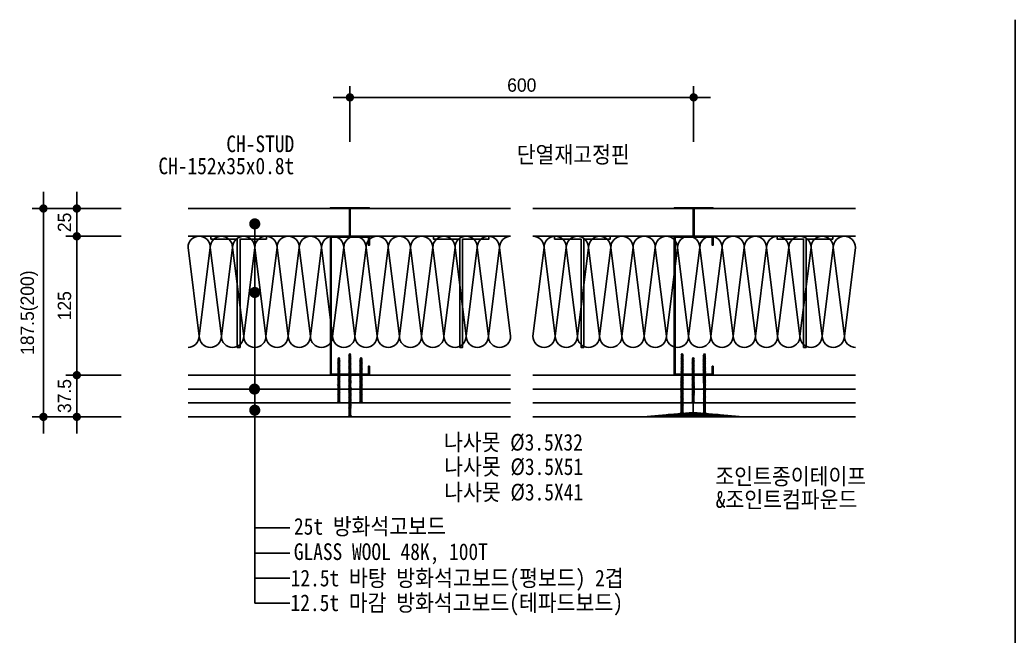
# Model space of a CAD drawing. Header units: millimetres. Extents: x 104 to 12536, y 73 to 2865.
# Drawn here: x 1047 to 1941, y 2311 to 2865 of the extents above; entities that cross this region are included whole.
import ezdxf
from ezdxf.enums import TextEntityAlignment as Align

# ---------------------------------------------------------------- set-up
doc = ezdxf.new("R2010")
doc.units = ezdxf.units.MM
doc.header["$LTSCALE"] = 5
for name, color, linetype in [('CHAN', 3, 'Continuous'), ('FIN', 6, 'Continuous'), ('formline', 6, 'Continuous'), ('GB', 7, 'Continuous'), ('INSUL', 8, 'Continuous'), ('ITXT', 5, 'Continuous'), ('PIN', 4, 'Continuous'), ('RXDIM', 7, 'Continuous'), ('SCREW2', 8, 'Continuous'), ('TEXT', 7, 'Continuous')]:
    doc.layers.add(name, color=color, linetype=linetype)
doc.styles.add('CGS', font='')
doc.styles.add('RXHS', font='')
doc.styles.get('CGS').set_extended_font_data('Dotum')
doc.styles.get('RXHS').set_extended_font_data('DotumChe')
doc.dimstyles.new('NDIM', dxfattribs={"dimscale": 5, "dimtxt": 2.4, "dimasz": 1, "dimexe": 2, "dimexo": 2, "dimgap": 1, "dimtad": 1, "dimtoh": 1, "dimdec": 0, "dimzin": 0, "dimdsep": 46, "dimtxsty": 'CGS', "dimblk1": 'DOTK', "dimblk2": 'DOTK', "dimsah": 1, "dimcen": 3, "dimclrt": 3, "dimadec": 0, "dimazin": 0, "dimtfac": 1.25, "dimtdec": 0, "dimtix": 1, "dimtmove": 2, "dimatfit": 3, "dimldrblk": 'DOTK', "dimfxl": 1, "dimtolj": 1, "dimtzin": 0, "dimarcsym": 0})

# ---------------------------------------------------------------- blocks, each defined once
blk = doc.blocks.new('나사못32')
at = {"layer": 'SCREW2'}
for p, q in [((2.24, 30.17), (0.63, 29.74)), ((0.63, 29.74), (0.92, 30.12)), ((2.25, 29.32), (0.63, 28.89)), ((0.63, 28.89), (0.92, 29.27)), ((2.25, 28.47), (0.63, 28.04)), ((0.63, 28.04), (0.92, 28.43)), ((2.24, 27.62), (0.63, 27.19)), ((0.63, 27.19), (0.91, 27.58)), ((2.53, 28.01), (0.91, 27.58)), ((2.53, 30.55), (0.92, 30.12)), ((0.92, 29.81), (0.92, 29.28)), ((2.53, 29.7), (0.92, 29.27)), ((0.92, 28.97), (0.92, 28.43)), ((2.54, 28.86), (0.92, 28.43)), ((0.92, 28.12), (0.92, 27.58)), ((0.92, 27.27), (0.92, 26.73)), ((2.53, 27.16), (0.92, 26.73)), ((1.6, 32), (0.98, 30.39)), ((0.98, 30.39), (1.64, 30.91)), ((0.98, 30.39), (0.98, 30.14)), ((1.64, 30.91), (1.6, 32)), ((2.27, 30.45), (1.6, 32)), ((2.24, 30.17), (2.53, 30.55)), ((2.24, 30.17), (2.24, 29.63)), ((2.24, 29.32), (2.24, 28.78)), ((2.24, 28.47), (2.24, 27.93)), ((2.24, 27.62), (2.53, 28.01)), ((2.24, 27.62), (2.24, 27.08)), ((2.24, 26.78), (2.53, 27.16)), ((2.25, 29.32), (2.53, 29.7)), ((2.25, 28.47), (2.54, 28.86)), ((2.24, 26.78), (0.63, 26.35)), ((0.63, 26.35), (0.92, 26.73)), ((2.25, 25.93), (0.63, 25.5)), ((0.63, 25.5), (0.92, 25.88)), ((2.25, 25.08), (0.63, 24.65)), ((0.63, 24.65), (0.92, 25.04)), ((2.24, 24.23), (0.63, 23.8)), ((0.63, 23.8), (0.91, 24.19)), ((2.24, 23.39), (0.63, 22.96)), ((0.63, 22.96), (0.92, 23.34)), ((2.25, 22.54), (0.63, 22.11)), ((0.63, 22.11), (0.92, 22.5)), ((2.25, 21.69), (0.63, 21.26)), ((0.63, 21.26), (0.92, 21.65)), ((2.25, 20), (0.63, 19.57)), ((0.63, 19.57), (0.92, 19.95)), ((2.25, 19.15), (0.63, 18.72)), ((0.63, 18.72), (0.92, 19.11)), ((2.25, 20.85), (0.64, 20.42)), ((0.64, 20.42), (0.92, 20.8)), ((2.25, 18.3), (0.64, 17.87)), ((0.64, 17.87), (0.92, 18.26)), ((2.53, 24.62), (0.91, 24.19)), ((0.92, 26.43), (0.92, 25.89)), ((2.53, 26.31), (0.92, 25.88)), ((0.92, 25.58), (0.92, 25.04)), ((2.54, 25.47), (0.92, 25.04)), ((0.92, 24.73), (0.92, 24.19)), ((0.92, 23.88), (0.92, 23.34)), ((2.53, 23.77), (0.92, 23.34)), ((0.92, 23.04), (0.92, 22.5)), ((2.53, 22.92), (0.92, 22.5)), ((0.92, 22.19), (0.92, 21.65)), ((2.54, 22.08), (0.92, 21.65)), ((0.92, 21.34), (0.92, 20.8)), ((2.54, 21.23), (0.92, 20.8)), ((0.92, 20.49), (0.92, 19.95)), ((2.53, 20.38), (0.92, 19.95)), ((0.92, 19.65), (0.92, 19.11)), ((2.54, 19.54), (0.92, 19.11)), ((0.92, 18.8), (0.92, 18.26)), ((2.54, 18.69), (0.92, 18.26)), ((0.92, 17.95), (0.92, 17.41)), ((2.24, 26.78), (2.24, 26.24)), ((2.24, 25.93), (2.24, 25.39)), ((2.24, 25.08), (2.24, 24.54)), ((2.24, 24.23), (2.53, 24.62)), ((2.24, 24.23), (2.24, 23.69)), ((2.24, 23.39), (2.53, 23.77)), ((2.24, 23.39), (2.24, 22.85)), ((2.24, 22.54), (2.24, 22)), ((2.24, 21.69), (2.24, 21.15)), ((2.24, 20.84), (2.24, 20.3)), ((2.24, 20), (2.24, 19.46)), ((2.24, 19.15), (2.24, 18.61)), ((2.24, 18.3), (2.24, 17.76)), ((2.25, 25.93), (2.53, 26.31)), ((2.25, 25.08), (2.54, 25.47)), ((2.25, 22.54), (2.53, 22.92)), ((2.25, 21.69), (2.54, 22.08)), ((2.25, 20.85), (2.54, 21.23)), ((2.25, 20), (2.53, 20.38)), ((2.25, 19.15), (2.54, 19.54)), ((2.25, 18.3), (2.54, 18.69)), ((2.25, 17.46), (0.63, 17.03)), ((0.63, 17.03), (0.92, 17.41)), ((2.25, 15.9), (0.63, 15.47)), ((0.63, 15.47), (0.92, 15.86)), ((2.25, 13.36), (0.63, 12.93)), ((0.63, 12.93), (0.92, 13.32)), ((2.25, 16.73), (0.64, 16.3)), ((0.64, 16.3), (0.92, 16.68)), ((2.25, 15.06), (0.64, 14.63)), ((0.64, 14.63), (0.92, 15.01)), ((2.25, 14.21), (0.64, 13.78)), ((0.64, 13.78), (0.92, 14.16)), ((2.25, 12.51), (0.64, 12.08)), ((0.64, 12.08), (0.92, 12.47)), ((2.25, 11.67), (0.64, 11.24)), ((0.64, 11.24), (0.92, 11.62)), ((2.26, 10.82), (0.64, 10.39)), ((0.64, 10.39), (0.93, 10.78)), ((2.27, 9.98), (0.65, 9.55)), ((0.65, 9.55), (0.94, 9.93)), ((2.27, 9.13), (0.66, 8.7)), ((0.66, 8.7), (0.94, 9.09)), ((2.54, 17.84), (0.92, 17.41)), ((0.92, 17.45), (0.92, 16.92)), ((0.92, 17.22), (0.92, 16.68)), ((2.54, 17.11), (0.92, 16.68)), ((0.92, 16.37), (0.92, 15.86)), ((2.54, 16.29), (0.92, 15.86)), ((0.92, 15.55), (0.92, 15.01)), ((2.54, 15.44), (0.92, 15.01)), ((0.92, 14.7), (0.92, 14.16)), ((2.54, 14.59), (0.92, 14.16)), ((0.92, 13.86), (0.92, 13.32)), ((2.54, 13.75), (0.92, 13.32)), ((0.92, 13.01), (0.92, 12.47)), ((2.54, 12.9), (0.92, 12.47)), ((0.92, 12.16), (0.92, 11.62)), ((2.54, 12.05), (0.92, 11.62)), ((0.93, 11.32), (0.93, 10.78)), ((2.55, 11.21), (0.93, 10.78)), ((0.94, 10.47), (0.94, 9.93)), ((2.55, 10.36), (0.94, 9.93)), ((2.56, 9.51), (0.94, 9.09)), ((0.95, 9.63), (0.95, 9.09)), ((2.24, 17.45), (2.24, 17.03)), ((2.24, 16.72), (2.24, 16.54)), ((2.24, 16.71), (2.24, 15.86)), ((2.24, 15.9), (2.24, 15.36)), ((2.24, 14.21), (2.24, 13.67)), ((2.24, 13.36), (2.24, 12.82)), ((2.24, 12.51), (2.24, 11.97)), ((2.25, 17.46), (2.54, 17.84)), ((2.25, 16.73), (2.54, 17.11)), ((2.25, 15.9), (2.54, 16.29)), ((2.25, 15.06), (2.54, 15.44)), ((2.25, 15.06), (2.25, 14.52)), ((2.25, 14.21), (2.54, 14.59)), ((2.25, 13.36), (2.54, 13.75)), ((2.25, 12.51), (2.54, 12.9)), ((2.25, 11.67), (2.54, 12.05)), ((2.25, 11.67), (2.25, 11.13)), ((2.26, 10.82), (2.55, 11.21)), ((2.26, 10.82), (2.26, 10.28)), ((2.27, 9.98), (2.55, 10.36)), ((2.27, 9.98), (2.27, 9.44)), ((2.27, 9.13), (2.56, 9.51)), ((2.27, 9.13), (2.27, 8.59)), ((0, 0), (1.12, 0)), ((2.27, 8.28), (0.66, 7.85)), ((0.66, 7.85), (0.95, 8.24)), ((2.28, 7.44), (0.67, 7.01)), ((0.67, 7.01), (0.95, 7.39)), ((2.29, 6.59), (0.67, 6.16)), ((0.67, 6.16), (0.96, 6.55)), ((2.28, 5.74), (0.67, 5.31)), ((0.67, 5.31), (0.95, 5.7)), ((0.95, 8.78), (0.95, 8.24)), ((2.56, 8.67), (0.95, 8.24)), ((0.95, 7.93), (0.95, 7.39)), ((2.57, 7.82), (0.95, 7.39)), ((2.57, 6.13), (0.95, 5.7)), ((0.95, 5.39), (0.95, 1.19)), ((0.96, 7.09), (0.96, 6.55)), ((2.57, 6.98), (0.96, 6.55)), ((0.96, 6.24), (0.96, 5.7)), ((1.57, 0.48), (1.57, 0.65)), ((1.63, 0.68), (1.6, 0.68)), ((1.66, 0.48), (1.66, 0.65)), ((2.27, 8.28), (2.56, 8.67)), ((2.27, 8.28), (2.27, 7.74)), ((2.27, 5.74), (2.27, 1.19)), ((2.28, 7.44), (2.57, 7.82)), ((2.28, 7.44), (2.28, 6.9)), ((2.28, 6.59), (2.28, 6.05)), ((2.28, 5.74), (2.57, 6.13)), ((2.29, 6.59), (2.57, 6.98)), ((2.11, 0), (3.23, 0))]:
    blk.add_line(p, q, dxfattribs=at)
for centre, radius, start, end in [((-0.44, 1.33), 1.4, 288.341, 354.27016), ((1.1, 0.47), 0.473, 267.52648, 0.91384), ((1.61, -1.99), 2.05, 80.28655, 99.71345), ((1.6, 0.65), 0.033, 90, 180), ((1.63, 0.65), 0.033, 360, 90), ((2.13, 0.47), 0.473, 179.08616, 272.47352), ((3.67, 1.33), 1.4, 185.72984, 251.659)]:
    blk.add_arc(centre, radius, start, end, dxfattribs=at)
blk = doc.blocks.new('나사못41')
at = {"layer": 'SCREW2'}
for p, q in [((2.25, 39.17), (0.63, 38.74)), ((0.63, 38.74), (0.92, 39.12)), ((2.25, 38.32), (0.63, 37.89)), ((0.63, 37.89), (0.92, 38.27)), ((2.25, 36.62), (0.63, 36.19)), ((0.63, 36.19), (0.92, 36.58)), ((2.25, 37.47), (0.64, 37.04)), ((0.64, 37.04), (0.92, 37.43)), ((2.54, 39.55), (0.92, 39.12)), ((2.54, 38.7), (0.92, 38.27)), ((2.54, 37.86), (0.92, 37.43)), ((2.53, 37.01), (0.92, 36.58)), ((2.54, 36.16), (0.92, 35.73)), ((0.93, 38.81), (0.93, 38.28)), ((0.93, 37.97), (0.93, 37.43)), ((0.93, 37.12), (0.93, 36.58)), ((0.93, 36.27), (0.93, 35.73)), ((1.6, 41), (0.98, 39.39)), ((0.98, 39.39), (1.64, 39.91)), ((0.98, 39.39), (0.98, 39.14)), ((1.64, 39.91), (1.6, 41)), ((2.26, 39.48), (1.6, 41)), ((2.25, 39.17), (2.54, 39.55)), ((2.25, 39.17), (2.25, 38.63)), ((2.25, 38.32), (2.54, 38.7)), ((2.25, 38.32), (2.25, 37.78)), ((2.25, 37.47), (2.54, 37.86)), ((2.25, 37.47), (2.25, 36.93)), ((2.25, 36.62), (2.53, 37.01)), ((2.25, 36.62), (2.25, 36.08)), ((2.25, 35.78), (2.54, 36.16)), ((2.25, 35.78), (0.63, 35.35)), ((0.63, 35.35), (0.92, 35.73)), ((2.25, 34.93), (0.63, 34.5)), ((0.63, 34.5), (0.92, 34.88)), ((2.25, 33.23), (0.63, 32.8)), ((0.63, 32.8), (0.92, 33.19)), ((2.25, 32.39), (0.63, 31.96)), ((0.63, 31.96), (0.92, 32.34)), ((2.25, 31.54), (0.63, 31.11)), ((0.63, 31.11), (0.92, 31.5)), ((2.25, 29), (0.63, 28.57)), ((0.63, 28.57), (0.92, 28.95)), ((2.25, 34.08), (0.64, 33.65)), ((0.64, 33.65), (0.92, 34.04)), ((2.25, 30.69), (0.64, 30.26)), ((0.64, 30.26), (0.92, 30.65)), ((2.25, 29.85), (0.64, 29.42)), ((0.64, 29.42), (0.93, 29.8)), ((2.25, 28.15), (0.64, 27.72)), ((0.64, 27.72), (0.92, 28.11)), ((2.25, 27.3), (0.64, 26.87)), ((0.64, 26.87), (0.93, 27.26)), ((2.54, 35.31), (0.92, 34.88)), ((2.54, 34.47), (0.92, 34.04)), ((2.53, 33.62), (0.92, 33.19)), ((2.54, 32.77), (0.92, 32.34)), ((2.54, 31.92), (0.92, 31.5)), ((2.54, 31.08), (0.92, 30.65)), ((2.54, 29.38), (0.92, 28.95)), ((2.54, 28.54), (0.92, 28.11)), ((2.54, 26.84), (0.92, 26.41)), ((0.93, 35.43), (0.93, 34.89)), ((0.93, 34.58), (0.93, 34.04)), ((0.93, 33.73), (0.93, 33.19)), ((0.93, 32.88), (0.93, 32.34)), ((0.93, 32.04), (0.93, 31.5)), ((0.93, 31.19), (0.93, 30.65)), ((0.93, 30.34), (0.93, 29.8)), ((2.54, 30.23), (0.93, 29.8)), ((0.93, 29.49), (0.93, 28.95)), ((0.93, 28.65), (0.93, 28.11)), ((0.93, 27.8), (0.93, 27.26)), ((2.54, 27.69), (0.93, 27.26)), ((0.93, 26.95), (0.93, 26.41)), ((2.25, 35.78), (2.25, 35.24)), ((2.25, 34.93), (2.54, 35.31)), ((2.25, 34.93), (2.25, 34.39)), ((2.25, 34.08), (2.54, 34.47)), ((2.25, 34.08), (2.25, 33.54)), ((2.25, 33.23), (2.53, 33.62)), ((2.25, 33.23), (2.25, 32.69)), ((2.25, 32.39), (2.54, 32.77)), ((2.25, 32.39), (2.25, 31.85)), ((2.25, 31.54), (2.54, 31.92)), ((2.25, 31.54), (2.25, 31)), ((2.25, 30.69), (2.54, 31.08)), ((2.25, 30.69), (2.25, 30.15)), ((2.25, 29.85), (2.54, 30.23)), ((2.25, 29.84), (2.25, 29.3)), ((2.25, 29), (2.54, 29.38)), ((2.25, 29), (2.25, 28.46)), ((2.25, 28.15), (2.54, 28.54)), ((2.25, 28.15), (2.25, 27.61)), ((2.25, 27.3), (2.54, 27.69)), ((2.25, 27.3), (2.25, 26.76)), ((2.25, 26.46), (2.54, 26.84)), ((2.25, 24.76), (0.63, 24.33)), ((0.63, 24.33), (0.92, 24.72)), ((2.25, 26.46), (0.64, 26.03)), ((0.64, 26.03), (0.92, 26.41)), ((2.25, 25.61), (0.64, 25.18)), ((0.64, 25.18), (0.93, 25.56)), ((2.25, 23.91), (0.64, 23.48)), ((0.64, 23.48), (0.92, 23.87)), ((2.25, 23.07), (0.64, 22.64)), ((0.64, 22.64), (0.93, 23.02)), ((2.26, 22.22), (0.64, 21.79)), ((0.64, 21.79), (0.93, 22.18)), ((2.25, 21.37), (0.64, 20.94)), ((0.64, 20.94), (0.93, 21.33)), ((2.26, 20.53), (0.64, 20.1)), ((0.64, 20.1), (0.93, 20.48)), ((2.25, 19.68), (0.64, 19.25)), ((0.64, 19.25), (0.92, 19.63)), ((2.25, 18.83), (0.64, 18.4)), ((0.64, 18.4), (0.93, 18.79)), ((2.26, 17.98), (0.64, 17.55)), ((0.64, 17.55), (0.93, 17.94)), ((2.54, 25.15), (0.92, 24.72)), ((2.54, 24.3), (0.92, 23.87)), ((2.54, 20.06), (0.92, 19.63)), ((0.93, 26.1), (0.93, 25.56)), ((2.54, 25.99), (0.93, 25.56)), ((0.93, 25.26), (0.93, 24.72)), ((0.93, 24.41), (0.93, 23.87)), ((0.93, 23.56), (0.93, 23.02)), ((2.54, 23.45), (0.93, 23.02)), ((0.93, 22.71), (0.93, 22.18)), ((2.54, 22.6), (0.93, 22.18)), ((0.93, 21.87), (0.93, 21.33)), ((2.54, 21.76), (0.93, 21.33)), ((0.93, 21.02), (0.93, 20.48)), ((2.54, 20.91), (0.93, 20.48)), ((0.93, 20.17), (0.93, 19.63)), ((0.93, 19.32), (0.93, 18.79)), ((2.54, 19.21), (0.93, 18.79)), ((0.93, 18.48), (0.93, 17.94)), ((0.93, 18.48), (0.93, 17.94)), ((2.54, 18.37), (0.93, 17.94)), ((2.25, 26.45), (2.25, 25.92)), ((2.25, 25.61), (2.54, 25.99)), ((2.25, 25.61), (2.25, 25.07)), ((2.25, 24.76), (2.54, 25.15)), ((2.25, 24.76), (2.25, 24.22)), ((2.25, 23.91), (2.54, 24.3)), ((2.25, 23.91), (2.25, 23.37)), ((2.25, 23.07), (2.54, 23.45)), ((2.25, 23.06), (2.25, 20.53)), ((2.25, 21.37), (2.54, 21.76)), ((2.25, 21.37), (2.25, 20.83)), ((2.25, 20.52), (2.25, 19.98)), ((2.25, 19.68), (2.54, 20.06)), ((2.25, 19.68), (2.25, 19.14)), ((2.25, 18.83), (2.54, 19.21)), ((2.25, 18.83), (2.25, 18.29)), ((2.25, 17.98), (2.25, 17.44)), ((2.26, 22.22), (2.54, 22.6)), ((2.26, 20.53), (2.54, 20.91)), ((2.26, 17.98), (2.54, 18.37)), ((2.26, 17.14), (0.64, 16.71)), ((0.64, 16.71), (0.93, 17.09)), ((2.26, 15.44), (0.64, 15.01)), ((0.64, 15.01), (0.93, 15.4)), ((2.26, 14.59), (0.64, 14.16)), ((0.64, 14.16), (0.93, 14.55)), ((2.26, 16.29), (0.65, 15.86)), ((0.65, 15.86), (0.93, 16.24)), ((2.26, 13.75), (0.65, 13.32)), ((0.65, 13.32), (0.93, 13.7)), ((2.26, 12.9), (0.65, 12.47)), ((0.65, 12.47), (0.93, 12.86)), ((2.26, 12.05), (0.65, 11.62)), ((0.65, 11.62), (0.93, 12.01)), ((2.26, 11.21), (0.65, 10.78)), ((0.65, 10.78), (0.93, 11.16)), ((2.26, 10.38), (0.65, 9.95)), ((0.65, 9.95), (0.93, 10.33)), ((2.26, 9.55), (0.65, 9.12)), ((0.65, 9.12), (0.93, 9.5)), ((0.93, 17.63), (0.93, 17.09)), ((2.55, 17.52), (0.93, 17.09)), ((0.93, 16.78), (0.93, 16.24)), ((2.55, 16.67), (0.93, 16.24)), ((0.93, 15.94), (0.93, 15.4)), ((2.54, 15.83), (0.93, 15.4)), ((0.93, 15.09), (0.93, 14.55)), ((2.55, 14.98), (0.93, 14.55)), ((0.93, 14.24), (0.93, 13.7)), ((2.55, 14.13), (0.93, 13.7)), ((0.93, 13.39), (0.93, 12.86)), ((2.55, 13.29), (0.93, 12.86)), ((0.93, 12.55), (0.93, 12.01)), ((2.55, 12.44), (0.93, 12.01)), ((0.93, 11.7), (0.93, 10.33)), ((2.55, 11.59), (0.93, 11.16)), ((2.55, 10.76), (0.93, 10.33)), ((0.93, 10.02), (0.93, 9.5)), ((2.55, 9.93), (0.93, 9.5)), ((0.93, 9.19), (0.93, 8.67)), ((2.55, 9.1), (0.93, 8.67)), ((2.25, 17.13), (2.25, 16.59)), ((2.25, 16.29), (2.25, 15.75)), ((2.25, 15.44), (2.25, 14.9)), ((2.25, 14.59), (2.25, 14.05)), ((2.25, 13.75), (2.25, 13.21)), ((2.25, 12.05), (2.25, 11.51)), ((2.25, 11.2), (2.25, 10.68)), ((2.25, 10.37), (2.25, 9.85)), ((2.25, 9.54), (2.25, 9.02)), ((2.26, 17.14), (2.55, 17.52)), ((2.26, 16.29), (2.55, 16.67)), ((2.26, 15.44), (2.54, 15.83)), ((2.26, 14.59), (2.55, 14.98)), ((2.26, 13.75), (2.55, 14.13)), ((2.26, 12.9), (2.55, 13.29)), ((2.26, 12.9), (2.26, 12.36)), ((2.26, 12.05), (2.55, 12.44)), ((2.26, 11.21), (2.55, 11.59)), ((2.26, 10.38), (2.55, 10.76)), ((2.26, 9.55), (2.55, 9.93)), ((2.26, 8.72), (2.55, 9.1)), ((2.26, 8.72), (0.65, 8.29)), ((0.65, 8.29), (0.93, 8.67)), ((2.26, 7.89), (0.65, 7.46)), ((0.65, 7.46), (0.93, 7.84)), ((2.26, 7.06), (0.65, 6.63)), ((0.65, 6.63), (0.93, 7.01)), ((0.93, 8.36), (0.93, 7.84)), ((2.55, 8.27), (0.93, 7.84)), ((0.93, 7.53), (0.93, 7.01)), ((2.55, 7.44), (0.93, 7.01)), ((0.93, 6.7), (0.93, 1.19)), ((1.54, 0.48), (1.54, 0.65)), ((1.6, 0.68), (1.57, 0.68)), ((1.63, 0.48), (1.63, 0.65)), ((2.08, 0), (3.2, 0)), ((2.25, 8.71), (2.25, 8.19)), ((2.25, 7.88), (2.25, 7.36)), ((2.25, 7.05), (2.25, 1.19)), ((2.26, 7.89), (2.55, 8.27)), ((2.26, 7.06), (2.55, 7.44)), ((-0.03, 0), (1.09, 0))]:
    blk.add_line(p, q, dxfattribs=at)
for centre, radius, start, end in [((-0.49, 1.35), 1.43, 288.66128, 353.44689), ((1.07, 0.47), 0.473, 267.52648, 0.91384), ((1.59, -1.99), 2.05, 80.28655, 99.71345), ((1.57, 0.65), 0.033, 90, 180), ((1.6, 0.65), 0.033, 0, 90), ((2.1, 0.47), 0.473, 179.08616, 272.47352), ((3.64, 1.33), 1.4, 185.72984, 251.659)]:
    blk.add_arc(centre, radius, start, end, dxfattribs=at)
blk = doc.blocks.new('나사못51')
at = {"layer": 'SCREW2'}
for p, q in [((2.24, 49.17), (0.63, 48.74)), ((0.63, 48.74), (0.92, 49.12)), ((2.25, 48.32), (0.63, 47.89)), ((0.63, 47.89), (0.92, 48.27)), ((2.25, 47.47), (0.63, 47.04)), ((0.63, 47.04), (0.92, 47.43)), ((2.24, 46.62), (0.63, 46.19)), ((0.63, 46.19), (0.91, 46.58)), ((2.24, 45.78), (0.63, 45.35)), ((0.63, 45.35), (0.92, 45.73)), ((2.25, 44.93), (0.63, 44.5)), ((0.63, 44.5), (0.92, 44.88)), ((2.53, 47.01), (0.91, 46.58)), ((2.53, 49.55), (0.92, 49.12)), ((0.92, 48.81), (0.92, 48.28)), ((2.53, 48.7), (0.92, 48.27)), ((0.92, 47.97), (0.92, 47.43)), ((2.54, 47.86), (0.92, 47.43)), ((0.92, 47.12), (0.92, 46.58)), ((0.92, 46.27), (0.92, 45.73)), ((2.53, 46.16), (0.92, 45.73)), ((0.92, 45.43), (0.92, 44.89)), ((2.53, 45.31), (0.92, 44.88)), ((1.6, 51), (0.98, 49.39)), ((0.98, 49.39), (1.64, 49.91)), ((0.98, 49.39), (0.98, 49.14)), ((1.64, 49.91), (1.6, 51)), ((2.27, 49.45), (1.6, 51)), ((2.24, 49.17), (2.53, 49.55)), ((2.24, 49.17), (2.24, 48.63)), ((2.24, 48.32), (2.24, 47.78)), ((2.24, 47.47), (2.24, 46.93)), ((2.24, 46.62), (2.53, 47.01)), ((2.24, 46.62), (2.24, 46.08)), ((2.24, 45.78), (2.53, 46.16)), ((2.24, 45.78), (2.24, 45.24)), ((2.24, 44.93), (2.24, 44.39)), ((2.25, 48.32), (2.53, 48.7)), ((2.25, 47.47), (2.54, 47.86)), ((2.25, 44.93), (2.53, 45.31)), ((2.25, 44.08), (0.63, 43.65)), ((0.63, 43.65), (0.92, 44.04)), ((2.24, 43.23), (0.63, 42.8)), ((0.63, 42.8), (0.91, 43.19)), ((2.24, 42.39), (0.63, 41.96)), ((0.63, 41.96), (0.92, 42.34)), ((2.25, 41.54), (0.63, 41.11)), ((0.63, 41.11), (0.92, 41.5)), ((2.25, 40.69), (0.63, 40.26)), ((0.63, 40.26), (0.92, 40.65)), ((2.25, 39), (0.63, 38.57)), ((0.63, 38.57), (0.92, 38.95)), ((2.25, 38.15), (0.63, 37.72)), ((0.63, 37.72), (0.92, 38.11)), ((2.25, 36.46), (0.63, 36.03)), ((0.63, 36.03), (0.92, 36.41)), ((2.25, 39.85), (0.64, 39.42)), ((0.64, 39.42), (0.92, 39.8)), ((2.25, 37.3), (0.64, 36.87)), ((0.64, 36.87), (0.92, 37.26)), ((2.53, 43.62), (0.91, 43.19)), ((0.92, 44.58), (0.92, 44.04)), ((2.54, 44.47), (0.92, 44.04)), ((0.92, 43.73), (0.92, 43.19)), ((0.92, 42.88), (0.92, 42.34)), ((2.53, 42.77), (0.92, 42.34)), ((0.92, 42.04), (0.92, 41.5)), ((2.53, 41.92), (0.92, 41.5)), ((0.92, 41.19), (0.92, 40.65)), ((2.54, 41.08), (0.92, 40.65)), ((0.92, 40.34), (0.92, 39.8)), ((2.54, 40.23), (0.92, 39.8)), ((0.92, 39.49), (0.92, 38.95)), ((2.53, 39.38), (0.92, 38.95)), ((0.92, 38.65), (0.92, 38.11)), ((2.54, 38.54), (0.92, 38.11)), ((0.92, 37.8), (0.92, 37.26)), ((2.54, 37.69), (0.92, 37.26)), ((0.92, 36.95), (0.92, 36.41)), ((2.54, 36.84), (0.92, 36.41)), ((0.92, 36.45), (0.92, 35.92)), ((0.92, 36.22), (0.92, 35.68)), ((2.54, 36.11), (0.92, 35.68)), ((2.24, 44.08), (2.24, 43.54)), ((2.24, 43.23), (2.53, 43.62)), ((2.24, 43.23), (2.24, 42.69)), ((2.24, 42.39), (2.53, 42.77)), ((2.24, 42.39), (2.24, 41.85)), ((2.24, 41.54), (2.24, 41)), ((2.24, 40.69), (2.24, 40.15)), ((2.24, 39.84), (2.24, 39.3)), ((2.24, 39), (2.24, 38.46)), ((2.24, 38.15), (2.24, 37.61)), ((2.24, 37.3), (2.24, 36.76)), ((2.24, 36.45), (2.24, 36.03)), ((2.25, 44.08), (2.54, 44.47)), ((2.25, 41.54), (2.53, 41.92)), ((2.25, 40.69), (2.54, 41.08)), ((2.25, 39.85), (2.54, 40.23)), ((2.25, 39), (2.53, 39.38)), ((2.25, 38.15), (2.54, 38.54)), ((2.25, 37.3), (2.54, 37.69)), ((2.25, 36.46), (2.54, 36.84)), ((2.25, 35.73), (2.54, 36.11)), ((2.25, 34.9), (0.63, 34.47)), ((0.63, 34.47), (0.92, 34.86)), ((2.25, 32.36), (0.63, 31.93)), ((0.63, 31.93), (0.92, 32.32)), ((2.25, 35.73), (0.64, 35.3)), ((0.64, 35.3), (0.92, 35.68)), ((2.25, 34.06), (0.64, 33.63)), ((0.64, 33.63), (0.92, 34.01)), ((2.25, 33.21), (0.64, 32.78)), ((0.64, 32.78), (0.92, 33.16)), ((2.25, 31.51), (0.64, 31.08)), ((0.64, 31.08), (0.92, 31.47)), ((2.25, 30.67), (0.64, 30.24)), ((0.64, 30.24), (0.92, 30.62)), ((2.26, 29.82), (0.64, 29.39)), ((0.64, 29.39), (0.93, 29.78)), ((2.27, 28.98), (0.65, 28.55)), ((0.65, 28.55), (0.94, 28.93)), ((2.27, 28.13), (0.66, 27.7)), ((0.66, 27.7), (0.94, 28.09)), ((2.27, 27.28), (0.66, 26.85)), ((0.66, 26.85), (0.95, 27.24)), ((0.92, 35.37), (0.92, 34.86)), ((2.54, 35.29), (0.92, 34.86)), ((0.92, 34.55), (0.92, 34.01)), ((2.54, 34.44), (0.92, 34.01)), ((0.92, 33.7), (0.92, 33.16)), ((2.54, 33.59), (0.92, 33.16)), ((0.92, 32.86), (0.92, 32.32)), ((2.54, 32.75), (0.92, 32.32)), ((0.92, 32.01), (0.92, 31.47)), ((2.54, 31.9), (0.92, 31.47)), ((0.92, 31.16), (0.92, 30.62)), ((2.54, 31.05), (0.92, 30.62)), ((0.93, 30.32), (0.93, 29.78)), ((2.55, 30.21), (0.93, 29.78)), ((0.94, 29.47), (0.94, 28.93)), ((2.55, 29.36), (0.94, 28.93)), ((2.56, 28.51), (0.94, 28.09)), ((0.95, 28.63), (0.95, 28.09)), ((0.95, 27.78), (0.95, 27.24)), ((2.56, 27.67), (0.95, 27.24)), ((0.95, 26.93), (0.95, 26.39)), ((2.24, 35.72), (2.24, 35.54)), ((2.24, 35.71), (2.24, 34.86)), ((2.24, 34.9), (2.24, 34.36)), ((2.24, 33.21), (2.24, 32.67)), ((2.24, 32.36), (2.24, 31.82)), ((2.24, 31.51), (2.24, 30.97)), ((2.25, 34.9), (2.54, 35.29)), ((2.25, 34.06), (2.54, 34.44)), ((2.25, 34.06), (2.25, 33.52)), ((2.25, 33.21), (2.54, 33.59)), ((2.25, 32.36), (2.54, 32.75)), ((2.25, 31.51), (2.54, 31.9)), ((2.25, 30.67), (2.54, 31.05)), ((2.25, 30.67), (2.25, 30.13)), ((2.26, 29.82), (2.55, 30.21)), ((2.26, 29.82), (2.26, 29.28)), ((2.27, 28.98), (2.55, 29.36)), ((2.27, 28.98), (2.27, 28.44)), ((2.27, 28.13), (2.56, 28.51)), ((2.27, 28.13), (2.27, 27.59)), ((2.27, 27.28), (2.56, 27.67)), ((2.27, 27.28), (2.27, 26.74)), ((2.28, 26.44), (0.67, 26.01)), ((0.67, 26.01), (0.95, 26.39)), ((2.29, 25.59), (0.67, 25.16)), ((0.67, 25.16), (0.96, 25.55)), ((2.28, 24.74), (0.67, 24.31)), ((0.67, 24.31), (0.95, 24.7)), ((2.28, 23.9), (0.67, 23.47)), ((0.67, 23.47), (0.95, 23.85)), ((2.29, 23.05), (0.67, 22.62)), ((0.67, 22.62), (0.96, 23)), ((2.28, 22.2), (0.67, 21.77)), ((0.67, 21.77), (0.95, 22.16)), ((2.28, 21.35), (0.67, 20.92)), ((0.67, 20.92), (0.95, 21.31)), ((2.28, 20.51), (0.67, 20.08)), ((0.67, 20.08), (0.95, 20.46)), ((2.28, 19.66), (0.67, 19.23)), ((0.67, 19.23), (0.95, 19.61)), ((2.28, 18.81), (0.67, 18.38)), ((0.67, 18.38), (0.95, 18.77)), ((2.28, 17.96), (0.67, 17.53)), ((0.67, 17.53), (0.95, 17.92)), ((2.57, 26.82), (0.95, 26.39)), ((2.57, 25.13), (0.95, 24.7)), ((2.57, 24.28), (0.95, 23.85)), ((0.95, 22.7), (0.95, 22.16)), ((2.57, 22.59), (0.95, 22.16)), ((0.95, 21.85), (0.95, 21.31)), ((2.57, 21.74), (0.95, 21.31)), ((0.95, 21), (0.95, 20.46)), ((2.57, 20.89), (0.95, 20.46)), ((0.95, 20.15), (0.95, 19.61)), ((2.57, 20.04), (0.95, 19.61)), ((0.95, 19.31), (0.95, 18.77)), ((2.57, 19.2), (0.95, 18.77)), ((0.95, 18.46), (0.95, 17.92)), ((2.57, 18.35), (0.95, 17.92)), ((0.96, 26.09), (0.96, 25.55)), ((2.57, 25.98), (0.96, 25.55)), ((0.96, 25.24), (0.96, 24.7)), ((0.96, 24.39), (0.96, 23.85)), ((0.96, 23.54), (0.96, 23)), ((2.57, 23.43), (0.96, 23)), ((2.27, 23.05), (2.27, 22.51)), ((2.27, 22.2), (2.27, 21.66)), ((2.27, 21.35), (2.27, 20.81)), ((2.27, 20.5), (2.27, 19.97)), ((2.27, 19.66), (2.27, 19.12)), ((2.27, 18.81), (2.27, 18.27)), ((2.27, 17.96), (2.27, 17.42)), ((2.28, 26.44), (2.57, 26.82)), ((2.28, 26.44), (2.28, 25.9)), ((2.28, 25.59), (2.28, 25.05)), ((2.28, 24.74), (2.57, 25.13)), ((2.28, 24.74), (2.28, 24.2)), ((2.28, 23.9), (2.57, 24.28)), ((2.28, 23.89), (2.28, 23.36)), ((2.28, 22.2), (2.57, 22.59)), ((2.28, 21.35), (2.57, 21.74)), ((2.28, 20.51), (2.57, 20.89)), ((2.28, 19.66), (2.57, 20.04)), ((2.28, 18.81), (2.57, 19.2)), ((2.28, 17.96), (2.57, 18.35)), ((2.29, 25.59), (2.57, 25.98)), ((2.29, 23.05), (2.57, 23.43)), ((2.28, 17.12), (0.67, 16.69)), ((0.67, 16.69), (0.95, 17.07)), ((2.29, 16.27), (0.67, 15.84)), ((0.67, 15.84), (0.96, 16.22)), ((2.28, 15.42), (0.67, 14.99)), ((0.67, 14.99), (0.95, 15.37)), ((2.28, 14.57), (0.67, 14.14)), ((0.67, 14.14), (0.95, 14.53)), ((2.28, 13.72), (0.67, 13.29)), ((0.67, 13.29), (0.95, 13.68)), ((2.29, 12.87), (0.67, 12.44)), ((0.67, 12.44), (0.96, 12.83)), ((2.28, 12.02), (0.67, 11.59)), ((0.67, 11.59), (0.95, 11.98)), ((2.28, 11.18), (0.67, 10.75)), ((0.67, 10.75), (0.95, 11.13)), ((2.28, 10.33), (0.67, 9.9)), ((0.67, 9.9), (0.95, 10.28)), ((2.29, 9.48), (0.67, 9.05)), ((0.67, 9.05), (0.96, 9.43)), ((0.95, 17.61), (0.95, 17.07)), ((2.57, 17.5), (0.95, 17.07)), ((0.95, 16.76), (0.95, 16.22)), ((0.95, 15.91), (0.95, 15.37)), ((2.57, 15.8), (0.95, 15.37)), ((0.95, 15.06), (0.95, 14.53)), ((2.57, 14.95), (0.95, 14.53)), ((0.95, 14.22), (0.95, 13.68)), ((2.57, 14.11), (0.95, 13.68)), ((0.95, 13.37), (0.95, 12.82)), ((0.95, 12.52), (0.95, 11.98)), ((2.57, 12.41), (0.95, 11.98)), ((0.95, 11.67), (0.95, 11.13)), ((2.57, 11.56), (0.95, 11.13)), ((0.95, 10.82), (0.95, 10.28)), ((2.57, 10.71), (0.95, 10.28)), ((0.95, 9.98), (0.95, 9.43)), ((0.95, 9.12), (0.95, 8.59)), ((2.57, 9.01), (0.95, 8.59)), ((2.57, 16.65), (0.96, 16.22)), ((2.57, 13.26), (0.96, 12.83)), ((2.57, 9.86), (0.96, 9.43)), ((2.27, 17.11), (2.27, 16.57)), ((2.27, 16.26), (2.27, 15.72)), ((2.27, 15.42), (2.27, 14.88)), ((2.27, 14.57), (2.27, 14.03)), ((2.27, 13.72), (2.27, 13.18)), ((2.27, 12.87), (2.27, 12.33)), ((2.27, 12.02), (2.27, 11.48)), ((2.27, 11.17), (2.27, 10.63)), ((2.27, 10.33), (2.27, 9.78)), ((2.27, 9.48), (2.27, 8.94)), ((2.28, 17.12), (2.57, 17.5)), ((2.28, 15.42), (2.57, 15.8)), ((2.28, 14.57), (2.57, 14.95)), ((2.28, 13.72), (2.57, 14.11)), ((2.28, 12.02), (2.57, 12.41)), ((2.28, 11.18), (2.57, 11.56)), ((2.28, 10.33), (2.57, 10.71)), ((2.28, 8.63), (2.57, 9.01)), ((2.29, 16.27), (2.57, 16.65)), ((2.29, 12.87), (2.57, 13.26)), ((2.29, 9.48), (2.57, 9.86)), ((0, 0), (1.12, 0)), ((2.28, 8.63), (0.67, 8.2)), ((0.67, 8.2), (0.95, 8.59)), ((2.28, 7.78), (0.67, 7.35)), ((0.67, 7.35), (0.95, 7.74)), ((0.95, 8.28), (0.95, 7.74)), ((2.57, 8.17), (0.95, 7.74)), ((0.95, 7.43), (0.95, 1.19)), ((1.57, 0.48), (1.57, 0.65)), ((1.63, 0.68), (1.6, 0.68)), ((1.66, 0.48), (1.66, 0.65)), ((2.11, 0), (3.23, 0)), ((2.27, 8.63), (2.27, 8.09)), ((2.27, 7.78), (2.27, 1.19)), ((2.28, 7.78), (2.57, 8.17))]:
    blk.add_line(p, q, dxfattribs=at)
for centre, radius, start, end in [((-0.44, 1.33), 1.4, 288.341, 354.27016), ((1.1, 0.47), 0.473, 267.52648, 0.91384), ((1.61, -1.99), 2.05, 80.28655, 99.71345), ((1.6, 0.65), 0.033, 90, 180), ((1.63, 0.65), 0.033, 0, 90), ((2.13, 0.47), 0.473, 179.08616, 272.47352), ((3.67, 1.33), 1.4, 185.72984, 251.659)]:
    blk.add_arc(centre, radius, start, end, dxfattribs=at)
blk = doc.blocks.new('DOTK')
blk.add_line((-3, 0), (3, 0))
at = {"const_width": 0.75}
blk.add_lwpolyline([(-0.375, 0, 1), (0.375, 0, 1)], format="xyb", close=True, dxfattribs=at)
blk = doc.blocks.new('*D126')
at = {"layer": 'RXDIM', "color": 0, "lineweight": -2, "transparency": 16777216}
for p, q in [((1343.44, 2755.76), (1343.44, 2805.76)), ((1652.43, 2755.76), (1652.43, 2805.76)), ((1348.44, 2795.76), (1647.43, 2795.76))]:
    blk.add_line(p, q, dxfattribs=at)
at = {"layer": 'RXDIM', "color": 0, "lineweight": -2, "transparency": 16777216, "xscale": 5, "yscale": 5, "zscale": 5, "rotation": 180}
blk.add_blockref('DOTK', (1343.44, 2795.76), dxfattribs=at)
at = {"layer": 'RXDIM', "color": 0, "lineweight": -2, "transparency": 16777216, "xscale": 5, "yscale": 5, "zscale": 5}
blk.add_blockref('DOTK', (1652.43, 2795.76), dxfattribs=at)
at = {"layer": 'RXDIM', "color": 3, "transparency": 16777216, "insert": (1497.94, 2806.77), "char_height": 12, "attachment_point": 5, "style": 'CGS'}
blk.add_mtext('\\A1;600', dxfattribs=at)
blk = doc.blocks.new('*D127')
at = {"layer": 'RXDIM', "color": 0, "lineweight": -2, "transparency": 16777216}
for p, q in [((1137.94, 2695.76), (1057.94, 2695.76)), ((1067.94, 2690.76), (1067.94, 2513.26)), ((1137.94, 2508.26), (1057.94, 2508.26))]:
    blk.add_line(p, q, dxfattribs=at)
at = {"layer": 'RXDIM', "color": 0, "lineweight": -2, "transparency": 16777216, "xscale": 5, "yscale": 5, "zscale": 5}
for p, rotation in [((1067.94, 2695.76), 90), ((1067.94, 2508.26), 270)]:
    blk.add_blockref('DOTK', p, dxfattribs=dict(at, rotation=rotation))
at = {"layer": 'RXDIM', "color": 3, "transparency": 16777216, "insert": (1055.24, 2602.01), "char_height": 12, "attachment_point": 5, "rotation": 90, "style": 'CGS'}
blk.add_mtext('\\A1;187.5(200)', dxfattribs=at)
blk = doc.blocks.new('*D128')
at = {"layer": 'RXDIM', "color": 0, "lineweight": -2, "transparency": 16777216}
for p, q in [((1097.94, 2700.76), (1097.94, 2705.76)), ((1137.94, 2695.76), (1087.94, 2695.76)), ((1097.94, 2695.76), (1097.94, 2670.76)), ((1137.94, 2670.76), (1087.94, 2670.76)), ((1097.94, 2665.76), (1097.94, 2660.76))]:
    blk.add_line(p, q, dxfattribs=at)
at = {"layer": 'RXDIM', "color": 0, "lineweight": -2, "transparency": 16777216, "xscale": 5, "yscale": 5, "zscale": 5}
for p, rotation in [((1097.94, 2695.76), 270), ((1097.94, 2670.76), 90)]:
    blk.add_blockref('DOTK', p, dxfattribs=dict(at, rotation=rotation))
at = {"layer": 'RXDIM', "color": 3, "transparency": 16777216, "insert": (1086.93, 2683.26), "char_height": 12, "attachment_point": 5, "rotation": 90, "style": 'CGS'}
blk.add_mtext('\\A1;25', dxfattribs=at)
blk = doc.blocks.new('*D129')
at = {"layer": 'RXDIM', "color": 0, "lineweight": -2, "transparency": 16777216}
for p, q in [((1137.94, 2670.76), (1087.94, 2670.76)), ((1097.94, 2665.76), (1097.94, 2550.76)), ((1137.94, 2545.76), (1087.94, 2545.76))]:
    blk.add_line(p, q, dxfattribs=at)
at = {"layer": 'RXDIM', "color": 0, "lineweight": -2, "transparency": 16777216, "xscale": 5, "yscale": 5, "zscale": 5}
for p, rotation in [((1097.94, 2670.76), 90), ((1097.94, 2545.76), 270)]:
    blk.add_blockref('DOTK', p, dxfattribs=dict(at, rotation=rotation))
at = {"layer": 'RXDIM', "color": 3, "transparency": 16777216, "insert": (1086.93, 2608.26), "char_height": 12, "attachment_point": 5, "rotation": 90, "style": 'CGS'}
blk.add_mtext('\\A1;125', dxfattribs=at)
blk = doc.blocks.new('*D130')
at = {"layer": 'RXDIM', "color": 0, "lineweight": -2, "transparency": 16777216}
for p, q in [((1097.94, 2550.76), (1097.94, 2555.76)), ((1137.94, 2545.76), (1087.94, 2545.76)), ((1097.94, 2545.76), (1097.94, 2508.26)), ((1137.94, 2508.26), (1087.94, 2508.26)), ((1097.94, 2503.26), (1097.94, 2498.26))]:
    blk.add_line(p, q, dxfattribs=at)
at = {"layer": 'RXDIM', "color": 0, "lineweight": -2, "transparency": 16777216, "xscale": 5, "yscale": 5, "zscale": 5}
for p, rotation in [((1097.94, 2545.76), 270), ((1097.94, 2508.26), 90)]:
    blk.add_blockref('DOTK', p, dxfattribs=dict(at, rotation=rotation))
at = {"layer": 'RXDIM', "color": 3, "transparency": 16777216, "insert": (1086.93, 2527.01), "char_height": 12, "attachment_point": 5, "rotation": 90, "style": 'CGS'}
blk.add_mtext('\\A1;37.5', dxfattribs=at)

msp = doc.modelspace()

# ---------------------------------------------------------------- linework, layer by layer
at = {"layer": 'CHAN'}
for points in [[(1360.94, 2670.76), (1343.82, 2670.76), (1343.82, 2695.76), (1360.94, 2695.76), (1360.94, 2696.51), (1325.94, 2696.51), (1325.94, 2695.76), (1343.07, 2695.76), (1343.07, 2670.76), (1325.94, 2670.76), (1325.94, 2545.76), (1360.94, 2545.76), (1360.94, 2553.76), (1360.14, 2553.76), (1360.14, 2546.56), (1326.74, 2546.56), (1326.74, 2669.96), (1360.14, 2669.96), (1360.14, 2662.76), (1360.94, 2662.76), (1360.94, 2670.76), (1360.94, 2669.96)], [(1669.93, 2670.76), (1652.81, 2670.76), (1652.81, 2695.76), (1669.93, 2695.76), (1669.93, 2696.51), (1634.93, 2696.51), (1634.93, 2695.76), (1652.06, 2695.76), (1652.06, 2670.76), (1634.93, 2670.76), (1634.93, 2545.76), (1669.93, 2545.76), (1669.93, 2553.76), (1669.13, 2553.76), (1669.13, 2546.56), (1635.73, 2546.56), (1635.73, 2669.96), (1669.13, 2669.96), (1669.13, 2662.76), (1669.93, 2662.76), (1669.93, 2670.76), (1669.93, 2669.96)]]:
    msp.add_lwpolyline(points, dxfattribs=at)
at = {"layer": 'FIN'}
for p, q in [((1607.06, 2508.26), (1697.06, 2508.26)), ((1618.31, 2509.26), (1684.56, 2509.26)), ((1629.56, 2510.26), (1674.56, 2510.26)), ((1640.81, 2511.26), (1663.31, 2511.26))]:
    msp.add_line(p, q, dxfattribs=at)
at = {"layer": 'formline'}
msp.add_line((1941.38, 2865.5), (1941.38, 104.5), dxfattribs=at)
at = {"layer": 'GB'}
for p, q in [((1343.07, 2695.76), (1197.94, 2695.76)), ((1343.07, 2695.76), (1343.07, 2670.76)), ((1343.82, 2695.76), (1343.82, 2670.76)), ((1487.94, 2695.76), (1343.82, 2695.76)), ((1652.06, 2695.76), (1507.94, 2695.76)), ((1652.06, 2695.76), (1652.06, 2670.76)), ((1652.81, 2695.76), (1652.81, 2670.76)), ((1797.94, 2695.76), (1652.81, 2695.76)), ((1343.07, 2670.76), (1197.94, 2670.76)), ((1487.94, 2670.76), (1343.82, 2670.76)), ((1652.06, 2670.76), (1507.94, 2670.76)), ((1797.94, 2670.76), (1652.81, 2670.76)), ((1487.94, 2545.76), (1197.94, 2545.76)), ((1797.94, 2545.76), (1507.94, 2545.76)), ((1652.06, 2533.26), (1652.06, 2545.76)), ((1487.94, 2533.26), (1197.94, 2533.26)), ((1343.44, 2520.76), (1343.44, 2533.26)), ((1797.94, 2533.26), (1507.94, 2533.26)), ((1487.94, 2520.76), (1197.94, 2520.76)), ((1652.06, 2512.26), (1652.06, 2520.76)), ((1487.94, 2508.26), (1197.94, 2508.26)), ((1607.06, 2508.26), (1507.94, 2508.26)), ((1652.06, 2512.26), (1607.06, 2508.26)), ((1652.06, 2512.26), (1697.06, 2508.26)), ((1697.06, 2508.26), (1797.94, 2508.26))]:
    msp.add_line(p, q, dxfattribs=at)
at = {"layer": 'GB', "linetype": 'ByBlock'}
msp.add_line((1797.94, 2520.76), (1507.94, 2520.76), dxfattribs=at)
at = {"layer": 'INSUL'}
for points in [[(1197.94, 2570.76, 0.414214), (1207.94, 2580.76), (1197.94, 2660.76, -1), (1217.94, 2660.76), (1207.94, 2580.76, 1), (1227.94, 2580.76), (1217.94, 2660.76, -1), (1237.94, 2660.76), (1227.94, 2580.76, 1), (1247.94, 2580.76), (1237.94, 2660.76, -1), (1257.94, 2660.76), (1247.94, 2580.76, 1), (1267.94, 2580.76), (1257.94, 2660.76, -1), (1277.94, 2660.76), (1267.94, 2580.76, 1), (1287.94, 2580.76), (1277.94, 2660.76, -1), (1297.94, 2660.76), (1287.94, 2580.76, 1), (1307.94, 2580.76), (1297.94, 2660.76, -1), (1317.94, 2660.76), (1307.94, 2580.76, 1), (1327.94, 2580.76), (1317.94, 2660.76, -1), (1337.94, 2660.76), (1327.94, 2580.76, 1), (1347.94, 2580.76), (1337.94, 2660.76, -1), (1357.94, 2660.76), (1347.94, 2580.76, 1), (1367.94, 2580.76), (1357.94, 2660.76, -1), (1377.94, 2660.76), (1367.94, 2580.76, 1), (1387.94, 2580.76), (1377.94, 2660.76, -1), (1397.94, 2660.76), (1387.94, 2580.76, 1), (1407.94, 2580.76), (1417.94, 2660.76), (1427.94, 2580.76, -1), (1407.94, 2580.76), (1397.94, 2660.76, -1), (1417.94, 2660.76, -1), (1437.94, 2660.76), (1427.94, 2580.76), (1427.94, 2580.76, 0.414214), (1437.94, 2570.76, 0.414214), (1447.94, 2580.76), (1437.94, 2660.76, -1), (1457.94, 2660.76), (1447.94, 2580.76, 1), (1467.94, 2580.76), (1457.94, 2660.76, -1), (1477.94, 2660.76), (1467.94, 2580.76, 1), (1487.94, 2580.76), (1477.94, 2660.76, -0.414214), (1487.94, 2670.76, -0.414214)], [(1507.94, 2670.76, -0.414214), (1517.94, 2660.76), (1507.94, 2580.76, 1), (1527.94, 2580.76), (1517.94, 2660.76, -1), (1537.94, 2660.76), (1527.94, 2580.76, 1), (1547.94, 2580.76), (1537.94, 2660.76, -1), (1557.94, 2660.76), (1547.94, 2580.76, 1), (1567.94, 2580.76), (1557.94, 2660.76, -1), (1577.94, 2660.76), (1567.94, 2580.76, 1), (1587.94, 2580.76), (1577.94, 2660.76, -1), (1597.94, 2660.76), (1587.94, 2580.76, 1), (1607.94, 2580.76), (1597.94, 2660.76, -1), (1617.94, 2660.76), (1607.94, 2580.76, 1), (1627.94, 2580.76), (1617.94, 2660.76, -1), (1637.94, 2660.76), (1627.94, 2580.76, 1), (1647.94, 2580.76), (1657.94, 2660.76), (1667.94, 2580.76, -1), (1647.94, 2580.76), (1637.94, 2660.76, -1), (1657.94, 2660.76, -1), (1677.94, 2660.76), (1667.94, 2580.76), (1667.94, 2580.76, 0.414214), (1677.94, 2570.76, 0.414214), (1687.94, 2580.76), (1677.94, 2660.76, -1), (1697.94, 2660.76), (1687.94, 2580.76, 1), (1707.94, 2580.76), (1697.94, 2660.76, -1), (1717.94, 2660.76), (1707.94, 2580.76, 1), (1727.94, 2580.76), (1717.94, 2660.76, -1), (1737.94, 2660.76), (1727.94, 2580.76, 1), (1747.94, 2580.76), (1737.94, 2660.76, -1), (1757.94, 2660.76), (1747.94, 2580.76, 1), (1767.94, 2580.76), (1757.94, 2660.76, -1), (1777.94, 2660.76), (1767.94, 2580.76, 1), (1787.94, 2580.76), (1777.94, 2660.76, -1), (1797.94, 2660.76), (1787.94, 2580.76, 0.414214), (1797.94, 2570.76)]]:
    msp.add_lwpolyline(points, format="xyb", dxfattribs=at)
at = {"layer": 'ITXT'}
for p, q in [((1257.97, 2408.26), (1289.58, 2408.26)), ((1257.97, 2385.71), (1289.58, 2385.71)), ((1257.97, 2363.16), (1289.58, 2363.16))]:
    msp.add_line(p, q, dxfattribs=at)
for points in [[(1340.59, 2696.34, 0, 8.33, 0), (1340.59, 2721.34, 0, 0, 0), (1340.59, 2755, 0, 0, 0), (1298.71, 2755, 0, 0, 0)], [(1443.44, 2670.77, 0, 8.33, 0), (1450.77, 2693.4, 0, 0, 0), (1467.72, 2745.76, 0, 0, 0), (1491.3, 2745.76, 0, 0, 0)], [(1350.66, 2548.24, 0, 8.12, 0), (1363.71, 2527.65, 0, 0, 0), (1392.03, 2483.58, 0, 0, 0), (1426.83, 2483.58, 0, 0, 0)], [(1333.3, 2535.25, 0, 8.12, 0), (1346.34, 2514.66, 0, 0, 0), (1393.05, 2444.09, 0, 0, 0), (1425.29, 2444.09, 0, 0, 0)], [(1343.12, 2530.68, 0, 8.12, 0), (1356.17, 2510.09, 0, 0, 0), (1386.04, 2464.6, 0, 0, 0), (1425.29, 2464.6, 0, 0, 0)], [(1642.01, 2507.16, 0, 8.33, 0), (1642.01, 2477.16, 0, 0, 0), (1642.01, 2457.29, 0, 0, 0), (1672.34, 2457.29, 0, 0, 0)]]:
    msp.add_lwpolyline(points, format="xyseb", dxfattribs=at)
at = {"layer": 'ITXT', "const_width": 5}
for points in [[(1255.43, 2681.93, 1), (1260.43, 2681.93, 1)], [(1255.43, 2620.22, 1), (1260.43, 2620.22, 1)], [(1255.15, 2533.26, 1), (1260.15, 2533.26, 1)], [(1255.43, 2514.24, 1), (1260.43, 2514.24, 1)]]:
    msp.add_lwpolyline(points, format="xyb", close=True, dxfattribs=at)
at = {"layer": 'ITXT'}
for points in [[(1257.97, 2684.49), (1257.97, 2340.61)], [(1289.58, 2340.61), (1257.97, 2340.61)]]:
    msp.add_lwpolyline(points, dxfattribs=at)
at = {"layer": 'PIN'}
for points in [[(1218.44, 2670.76), (1218.44, 2668.26), (1242.19, 2668.26), (1242.19, 2570.75), (1244.69, 2570.75), (1244.69, 2668.26), (1268.44, 2668.26), (1268.44, 2670.76), (1218.44, 2670.76)], [(1468.44, 2670.76), (1468.44, 2668.26), (1444.69, 2668.26), (1444.69, 2570.75), (1442.19, 2570.75), (1442.19, 2668.26), (1418.44, 2668.26), (1418.44, 2670.76), (1468.44, 2670.76)], [(1527.43, 2670.76), (1527.43, 2668.26), (1551.18, 2668.26), (1551.18, 2570.75), (1553.68, 2570.75), (1553.68, 2668.26), (1577.43, 2668.26), (1577.43, 2670.76), (1527.43, 2670.76)], [(1777.43, 2670.76), (1777.43, 2668.26), (1753.68, 2668.26), (1753.68, 2570.75), (1751.18, 2570.75), (1751.18, 2668.26), (1727.43, 2668.26), (1727.43, 2670.76), (1777.43, 2670.76)]]:
    msp.add_lwpolyline(points, dxfattribs=at)

# ---------------------------------------------------------------- block references
at = {"layer": 'GB'}
for p in [(1341.85, 2508.26), (1660.49, 2511.26)]:
    msp.add_blockref('나사못51', p, dxfattribs=at)
at = {"layer": 'GB', "xscale": -1}
msp.add_blockref('나사못51', (1643.62, 2511.26), dxfattribs=at)
at = {"layer": 'SCREW2'}
for name, p in [('나사못41', (1331.84, 2520.76)), ('나사못32', (1341.85, 2533.26)), ('나사못41', (1650.49, 2520.76)), ('나사못32', (1660.49, 2533.26))]:
    msp.add_blockref(name, p, dxfattribs=at)
at = {"layer": 'SCREW2', "xscale": -1, "rotation": 3.12141512637254e-08}
msp.add_blockref('나사못41', (1355.03, 2520.76), dxfattribs=at)
at = {"layer": 'SCREW2', "xscale": -1}
msp.add_blockref('나사못32', (1643.62, 2533.26), dxfattribs=at)

# ---------------------------------------------------------------- texts
at = {"layer": 'TEXT', "style": 'RXHS', "width": 0.9}
for s, p in [('CH-STUD', (1293.42, 2746.46)), ('CH-152x35x0.8t', (1293.42, 2726.58))]:
    msp.add_text(s, height=15, dxfattribs=at).set_placement(p, align=Align.RIGHT)
for s, p in [('단열재고정핀', (1493.36, 2736.76)), ('나사못 Ø3.5X32', (1428, 2477.91)), ('나사못 Ø3.5X51', (1428.23, 2455.94)), ('조인트종이테이프', (1671.93, 2447.22)), ('나사못 Ø3.5X41', (1428.23, 2433.05)), ('&조인트컴파운드', (1672.29, 2426.4)), ('25t 방화석고보드', (1293.15, 2402.22)), ('12.5t 바탕 방화석고보드(평보드) 2겹', (1290.23, 2355.71)), ('12.5t 마감 방화석고보드(테파드보드)', (1290.08, 2333.48))]:
    msp.add_text(s, height=15, dxfattribs=at).set_placement(p)
msp.add_text('GLASS WOOL 48K, 100T', height=15, rotation=0, dxfattribs=at).set_placement((1292.97, 2379.46))

# ---------------------------------------------------------------- dimensions: what is measured, and where the dimension line sits
at = {"layer": 'RXDIM'}
dim = msp.add_linear_dim(base=(1652.43, 2795.76), p1=(1343.44, 2745.76), p2=(1652.43, 2745.76), text='600', dimstyle='NDIM', dxfattribs=at)
dim.commit()
dim.dimension.update_dxf_attribs({"geometry": '*D126', "text_midpoint": (1497.94, 2806.77)})
dim = msp.add_linear_dim(base=(1067.94, 2508.26), p1=(1147.94, 2695.76), p2=(1147.94, 2508.26), angle=90, text='<>(200)', dimstyle='NDIM', override={"dimdec": 1}, dxfattribs=at)
dim.commit()
dim.dimension.update_dxf_attribs({"geometry": '*D127', "text_midpoint": (1055.24, 2602.01)})
for base, p1, p2, picture, middle in [((1097.94, 2670.76), (1147.94, 2695.76), (1147.94, 2670.76), '*D128', (1086.93, 2683.26)), ((1097.94, 2545.76), (1147.94, 2670.76), (1147.94, 2545.76), '*D129', (1086.93, 2608.26))]:
    dim = msp.add_linear_dim(base=base, p1=p1, p2=p2, angle=90, dimstyle='NDIM', dxfattribs=at)
    dim.commit()
    dim.dimension.update_dxf_attribs({"geometry": picture, "text_midpoint": middle})
dim = msp.add_linear_dim(base=(1097.94, 2508.26), p1=(1147.94, 2545.76), p2=(1147.94, 2508.26), angle=90, dimstyle='NDIM', override={"dimdec": 1}, dxfattribs=at)
dim.commit()
dim.dimension.update_dxf_attribs({"geometry": '*D130', "text_midpoint": (1086.93, 2527.01)})

doc.saveas('drawing.dxf')
